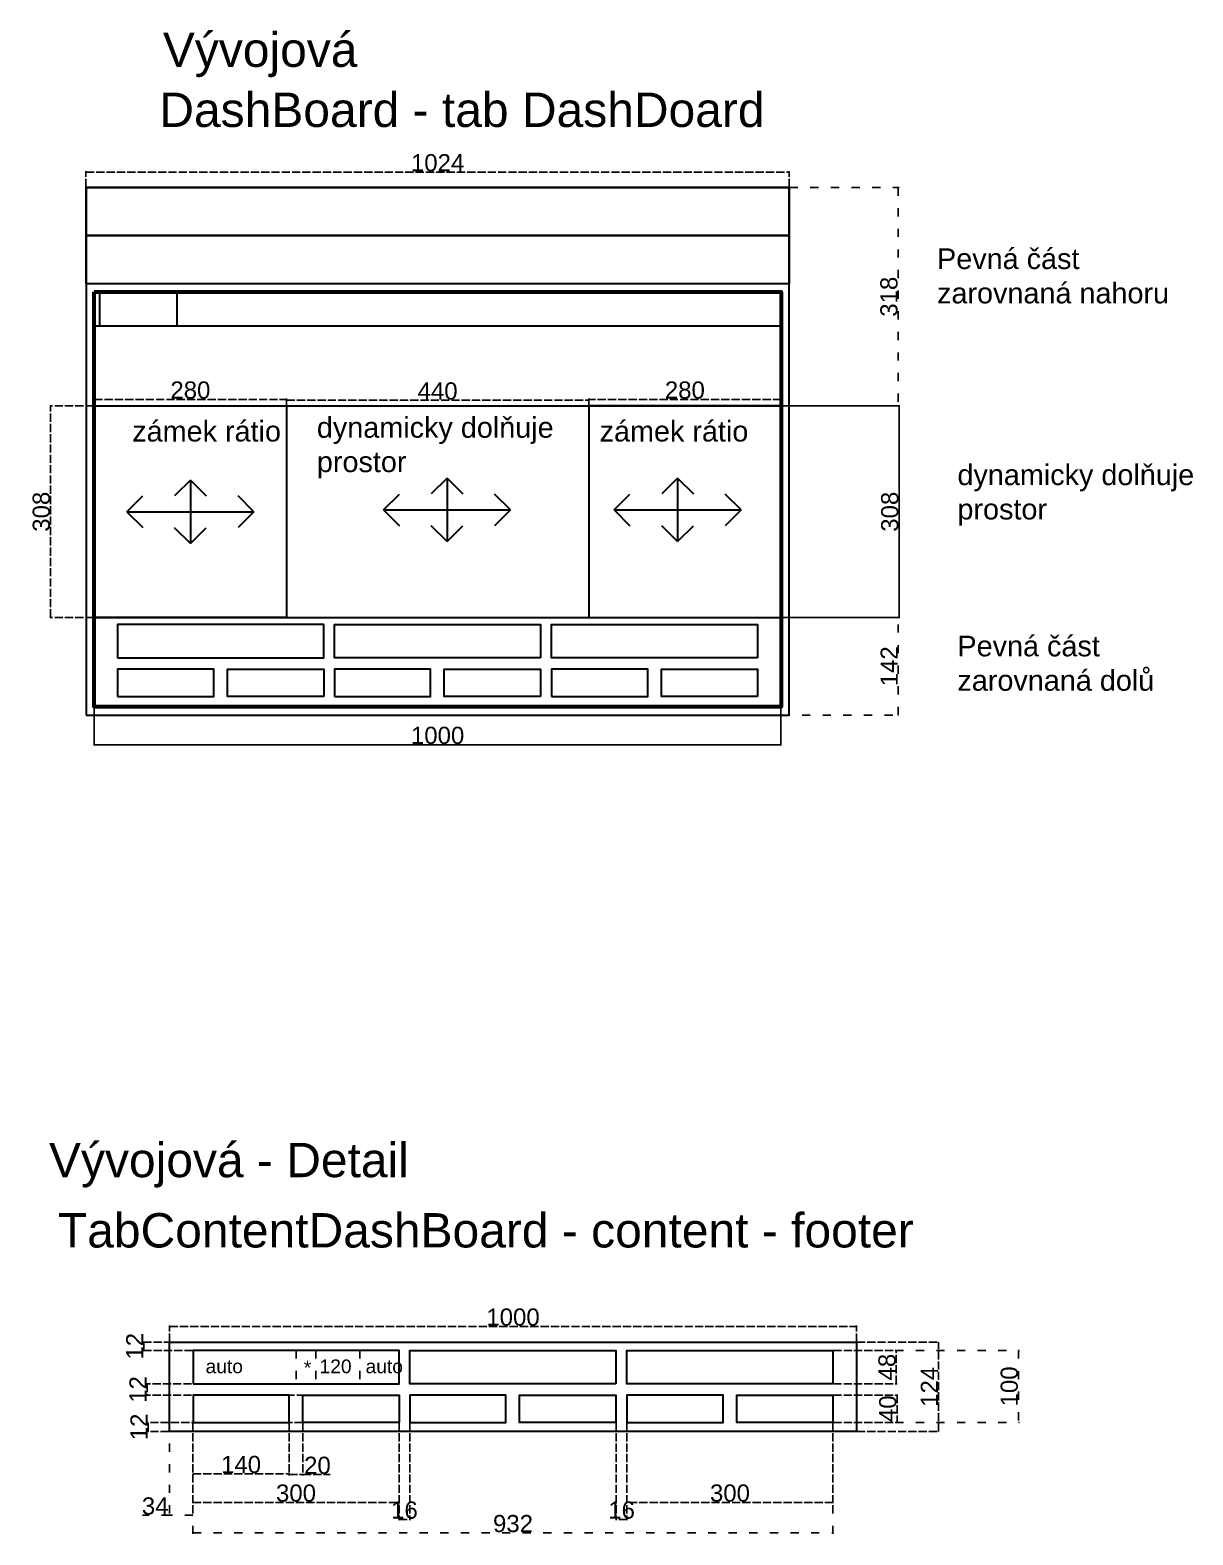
# Model space of a CAD drawing. Header units: millimetres. Extents: x 368 to 21415, y -5781 to 3895.
# Drawn here: x 3325 to 5018, y 248 to 2438 of the extents above; entities that cross this region are included whole.
import ezdxf

# ---------------------------------------------------------------- set-up
doc = ezdxf.new("R2010")
doc.units = ezdxf.units.MM
doc.linetypes.add('ACAD_ISO02W100', pattern=[15, 12, -3])
doc.linetypes.add('ACAD_ISO03W100', pattern=[30, 12, -18])
for name, color, linetype in [('Layer4', 90, 'Continuous'), ('Layer6', 130, 'Continuous'), ('Layer8', 201, 'Continuous')]:
    doc.layers.add(name, color=color, linetype=linetype)
doc.styles.add('Annotative', font='arial.ttf')
doc.styles.get("Standard").update_dxf_attribs({"font": 'arial.ttf'})
doc.dimstyles.new('ISO-25', dxfattribs={"dimtxt": 25, "dimasz": 2.5, "dimexe": 1.25, "dimexo": 0.625, "dimtad": 1, "dimtxsty": 'Standard', "dimblk": 'ARCHTICK', "dimcen": 2.5, "dimadec": 0, "dimazin": 0, "dimtfac": 1, "dimtmove": 0, "dimatfit": 3, "dimldrblk": 'ARCHTICK', "dimfxl": 1, "dimarcsym": 0})

# ---------------------------------------------------------------- blocks, each defined once
blk = doc.blocks.new('_ArchTick')
at = {"color": 0, "linetype": 'ByBlock', "lineweight": 30, "const_width": 0.15}
blk.add_lwpolyline([(-0.5, -0.5), (0.5, 0.5)], dxfattribs=at)
blk = doc.blocks.new('*D22')
at = {"layer": 'Defpoints', "color": 0, "linetype": 'ACAD_ISO02W100', "transparency": 16777216}
for p in [(4430.4, 2231.6), (3406.4, 2209.1), (4430.4, 2209.1)]:
    blk.add_point(p, dxfattribs=at)
at = {"layer": 'Layer8', "color": 0, "linetype": 'ACAD_ISO02W100', "lineweight": -2, "transparency": 16777216}
for p, q in [((3406.4, 2209.7), (3406.4, 2232.9)), ((3406.4, 2231.6), (4430.4, 2231.6)), ((4430.4, 2209.7), (4430.4, 2232.9))]:
    blk.add_line(p, q, dxfattribs=at)
at = {"layer": 'Layer8', "color": 0, "linetype": 'ACAD_ISO02W100', "lineweight": -2, "transparency": 16777216, "xscale": 2.5, "yscale": 2.5, "zscale": 2.5, "rotation": 180}
blk.add_blockref('_ArchTick', (3406.4, 2231.6), dxfattribs=at)
at = {"layer": 'Layer8', "color": 0, "linetype": 'ACAD_ISO02W100', "lineweight": -2, "transparency": 16777216, "xscale": 2.5, "yscale": 2.5, "zscale": 2.5}
blk.add_blockref('_ArchTick', (4430.4, 2231.6), dxfattribs=at)
at = {"layer": 'Layer8', "color": 0, "linetype": 'ACAD_ISO02W100', "transparency": 16777216, "insert": (3918.4, 2245), "char_height": 25, "attachment_point": 5}
blk.add_mtext('1024', dxfattribs=at)
blk = doc.blocks.new('*D17')
at = {"layer": 'Defpoints', "color": 0, "linetype": 'ACAD_ISO02W100', "transparency": 16777216}
for p in [(3354.8, 1891.1), (3418.4, 1891.1), (3418.4, 1583.1)]:
    blk.add_point(p, dxfattribs=at)
at = {"layer": 'Layer8', "color": 0, "linetype": 'ACAD_ISO02W100', "lineweight": -2, "transparency": 16777216}
for p, q in [((3417.8, 1891.1), (3353.6, 1891.1)), ((3354.8, 1583.1), (3354.8, 1891.1)), ((3417.8, 1583.1), (3353.6, 1583.1))]:
    blk.add_line(p, q, dxfattribs=at)
at = {"layer": 'Layer8', "color": 0, "linetype": 'ACAD_ISO02W100', "lineweight": -2, "transparency": 16777216, "xscale": 2.5, "yscale": 2.5, "zscale": 2.5}
for p, rotation in [((3354.8, 1891.1), 90), ((3354.8, 1583.1), 270)]:
    blk.add_blockref('_ArchTick', p, dxfattribs=dict(at, rotation=rotation))
at = {"layer": 'Layer8', "color": 0, "linetype": 'ACAD_ISO02W100', "transparency": 16777216, "insert": (3341.4, 1737.1), "char_height": 25, "attachment_point": 5, "rotation": 90}
blk.add_mtext('308', dxfattribs=at)
blk = doc.blocks.new('*D18')
at = {"layer": 'Defpoints', "color": 0, "linetype": 'ACAD_ISO02W100', "transparency": 16777216}
for p in [(3418.4, 1891.1), (3698.4, 1900.7), (3698.4, 1891.1)]:
    blk.add_point(p, dxfattribs=at)
at = {"layer": 'Layer8', "color": 0, "linetype": 'ACAD_ISO02W100', "lineweight": -2, "transparency": 16777216}
for p, q in [((3418.4, 1891.7), (3418.4, 1902)), ((3418.4, 1900.7), (3698.4, 1900.7)), ((3698.4, 1891.7), (3698.4, 1902))]:
    blk.add_line(p, q, dxfattribs=at)
at = {"layer": 'Layer8', "color": 0, "linetype": 'ACAD_ISO02W100', "lineweight": -2, "transparency": 16777216, "xscale": 2.5, "yscale": 2.5, "zscale": 2.5, "rotation": 180}
blk.add_blockref('_ArchTick', (3418.4, 1900.7), dxfattribs=at)
at = {"layer": 'Layer8', "color": 0, "linetype": 'ACAD_ISO02W100', "lineweight": -2, "transparency": 16777216, "xscale": 2.5, "yscale": 2.5, "zscale": 2.5}
blk.add_blockref('_ArchTick', (3698.4, 1900.7), dxfattribs=at)
at = {"layer": 'Layer8', "color": 0, "linetype": 'ACAD_ISO02W100', "transparency": 16777216, "insert": (3558.4, 1914.1), "char_height": 25, "attachment_point": 5}
blk.add_mtext('280', dxfattribs=at)
blk = doc.blocks.new('*D19')
at = {"layer": 'Defpoints', "color": 0, "linetype": 'ACAD_ISO02W100', "transparency": 16777216}
for p in [(3698.4, 1891.1), (4138.4, 1899.5), (4138.4, 1891.1)]:
    blk.add_point(p, dxfattribs=at)
at = {"layer": 'Layer8', "color": 0, "linetype": 'ACAD_ISO02W100', "lineweight": -2, "transparency": 16777216}
for p, q in [((3698.4, 1891.7), (3698.4, 1900.7)), ((3698.4, 1899.5), (4138.4, 1899.5)), ((4138.4, 1891.7), (4138.4, 1900.7))]:
    blk.add_line(p, q, dxfattribs=at)
at = {"layer": 'Layer8', "color": 0, "linetype": 'ACAD_ISO02W100', "lineweight": -2, "transparency": 16777216, "xscale": 2.5, "yscale": 2.5, "zscale": 2.5, "rotation": 180}
blk.add_blockref('_ArchTick', (3698.4, 1899.5), dxfattribs=at)
at = {"layer": 'Layer8', "color": 0, "linetype": 'ACAD_ISO02W100', "lineweight": -2, "transparency": 16777216, "xscale": 2.5, "yscale": 2.5, "zscale": 2.5}
blk.add_blockref('_ArchTick', (4138.4, 1899.5), dxfattribs=at)
at = {"layer": 'Layer8', "color": 0, "linetype": 'ACAD_ISO02W100', "transparency": 16777216, "insert": (3918.4, 1912.8), "char_height": 25, "attachment_point": 5}
blk.add_mtext('440', dxfattribs=at)
blk = doc.blocks.new('*D20')
at = {"layer": 'Defpoints', "color": 0, "linetype": 'ACAD_ISO02W100', "transparency": 16777216}
for p in [(4138.4, 1900.7), (4138.4, 1891.1), (4418.4, 1891.1)]:
    blk.add_point(p, dxfattribs=at)
at = {"layer": 'Layer8', "color": 0, "linetype": 'ACAD_ISO02W100', "lineweight": -2, "transparency": 16777216}
for p, q in [((4138.4, 1891.7), (4138.4, 1902)), ((4418.4, 1900.7), (4138.4, 1900.7)), ((4418.4, 1891.7), (4418.4, 1902))]:
    blk.add_line(p, q, dxfattribs=at)
at = {"layer": 'Layer8', "color": 0, "linetype": 'ACAD_ISO02W100', "lineweight": -2, "transparency": 16777216, "xscale": 2.5, "yscale": 2.5, "zscale": 2.5, "rotation": 180}
blk.add_blockref('_ArchTick', (4138.4, 1900.7), dxfattribs=at)
at = {"layer": 'Layer8', "color": 0, "linetype": 'ACAD_ISO02W100', "lineweight": -2, "transparency": 16777216, "xscale": 2.5, "yscale": 2.5, "zscale": 2.5}
blk.add_blockref('_ArchTick', (4418.4, 1900.7), dxfattribs=at)
at = {"layer": 'Layer8', "color": 0, "linetype": 'ACAD_ISO02W100', "transparency": 16777216, "insert": (4278.4, 1914.1), "char_height": 25, "attachment_point": 5}
blk.add_mtext('280', dxfattribs=at)
blk = doc.blocks.new('*D21')
at = {"layer": 'Defpoints', "color": 0, "transparency": 16777216}
for p in [(3418.4, 1453.1), (4418.4, 1453.1), (4418.4, 1398)]:
    blk.add_point(p, dxfattribs=at)
at = {"layer": 'Layer8', "color": 0, "lineweight": -2, "transparency": 16777216}
for p, q in [((3418.4, 1452.4), (3418.4, 1396.8)), ((4418.4, 1452.4), (4418.4, 1396.8)), ((3418.4, 1398), (4418.4, 1398))]:
    blk.add_line(p, q, dxfattribs=at)
at = {"layer": 'Layer8', "color": 0, "lineweight": -2, "transparency": 16777216, "xscale": 2.5, "yscale": 2.5, "zscale": 2.5, "rotation": 180}
blk.add_blockref('_ArchTick', (3418.4, 1398), dxfattribs=at)
at = {"layer": 'Layer8', "color": 0, "lineweight": -2, "transparency": 16777216, "xscale": 2.5, "yscale": 2.5, "zscale": 2.5}
blk.add_blockref('_ArchTick', (4418.4, 1398), dxfattribs=at)
at = {"layer": 'Layer8', "color": 0, "transparency": 16777216, "insert": (3918.4, 1411.4), "char_height": 25, "attachment_point": 5}
blk.add_mtext('1000', dxfattribs=at)
blk = doc.blocks.new('*D23')
at = {"layer": 'Defpoints', "color": 0, "linetype": 'ACAD_ISO03W100', "transparency": 16777216}
for p in [(4430.4, 2209.1), (4430.4, 1891.1), (4589.1, 1891.1)]:
    blk.add_point(p, dxfattribs=at)
at = {"layer": 'Layer8', "color": 0, "linetype": 'ACAD_ISO03W100', "lineweight": -2, "transparency": 16777216}
for p, q in [((4431.1, 2209.1), (4590.3, 2209.1)), ((4589.1, 2209.1), (4589.1, 1891.1)), ((4431.1, 1891.1), (4590.3, 1891.1))]:
    blk.add_line(p, q, dxfattribs=at)
at = {"layer": 'Layer8', "color": 0, "linetype": 'ACAD_ISO03W100', "lineweight": -2, "transparency": 16777216, "xscale": 2.5, "yscale": 2.5, "zscale": 2.5}
for p, rotation in [((4589.1, 2209.1), 90), ((4589.1, 1891.1), 270)]:
    blk.add_blockref('_ArchTick', p, dxfattribs=dict(at, rotation=rotation))
at = {"layer": 'Layer8', "color": 0, "linetype": 'ACAD_ISO03W100', "transparency": 16777216, "insert": (4575.7, 2050.1), "char_height": 25, "attachment_point": 5, "rotation": 90}
blk.add_mtext('318', dxfattribs=at)
blk = doc.blocks.new('*D24')
at = {"layer": 'Defpoints', "color": 0, "linetype": 'ACAD_ISO03W100', "transparency": 16777216}
for p in [(4418.4, 1583.1), (4589.1, 1583.1), (4418.4, 1441.1)]:
    blk.add_point(p, dxfattribs=at)
at = {"layer": 'Layer8', "color": 0, "linetype": 'ACAD_ISO03W100', "lineweight": -2, "transparency": 16777216}
for p, q in [((4419.1, 1583.1), (4590.3, 1583.1)), ((4589.1, 1441.1), (4589.1, 1583.1)), ((4419.1, 1441.1), (4590.3, 1441.1))]:
    blk.add_line(p, q, dxfattribs=at)
at = {"layer": 'Layer8', "color": 0, "linetype": 'ACAD_ISO03W100', "lineweight": -2, "transparency": 16777216, "xscale": 2.5, "yscale": 2.5, "zscale": 2.5}
for p, rotation in [((4589.1, 1583.1), 90), ((4589.1, 1441.1), 270)]:
    blk.add_blockref('_ArchTick', p, dxfattribs=dict(at, rotation=rotation))
at = {"layer": 'Layer8', "color": 0, "linetype": 'ACAD_ISO03W100', "transparency": 16777216, "insert": (4575.9, 1512.1), "char_height": 25, "attachment_point": 5, "rotation": 90}
blk.add_mtext('142', dxfattribs=at)
blk = doc.blocks.new('*D25')
at = {"layer": 'Defpoints', "color": 0, "transparency": 16777216}
for p in [(4418.4, 1891.1), (4418.4, 1583.1), (4590.3, 1583.1)]:
    blk.add_point(p, dxfattribs=at)
at = {"layer": 'Layer8', "color": 0, "lineweight": -2, "transparency": 16777216}
for p, q in [((4419.1, 1891.1), (4591.6, 1891.1)), ((4590.3, 1891.1), (4590.3, 1583.1)), ((4419.1, 1583.1), (4591.6, 1583.1))]:
    blk.add_line(p, q, dxfattribs=at)
at = {"layer": 'Layer8', "color": 0, "lineweight": -2, "transparency": 16777216, "xscale": 2.5, "yscale": 2.5, "zscale": 2.5}
for p, rotation in [((4590.3, 1891.1), 90), ((4590.3, 1583.1), 270)]:
    blk.add_blockref('_ArchTick', p, dxfattribs=dict(at, rotation=rotation))
at = {"layer": 'Layer8', "color": 0, "transparency": 16777216, "insert": (4576.9, 1737.1), "char_height": 25, "attachment_point": 5, "rotation": 90}
blk.add_mtext('308', dxfattribs=at)
blk = doc.blocks.new('*D54')
at = {"color": 0, "linetype": 'ACAD_ISO02W100', "lineweight": -2, "transparency": 16777216}
for p, q in [((3562.2, 410.7), (3562.2, 335.4)), ((3702.2, 410.7), (3702.2, 335.4)), ((3562.2, 336.6), (3702.2, 336.6))]:
    blk.add_line(p, q, dxfattribs=at)
at = {"layer": 'Defpoints', "color": 0, "linetype": 'ACAD_ISO02W100', "transparency": 16777216}
for p in [(3562.2, 411.3), (3702.2, 411.3), (3702.2, 336.6)]:
    blk.add_point(p, dxfattribs=at)
at = {"color": 0, "linetype": 'ACAD_ISO02W100', "lineweight": -2, "transparency": 16777216, "xscale": 2.5, "yscale": 2.5, "zscale": 2.5, "rotation": 180}
blk.add_blockref('_ArchTick', (3562.2, 336.6), dxfattribs=at)
at = {"color": 0, "linetype": 'ACAD_ISO02W100', "lineweight": -2, "transparency": 16777216, "xscale": 2.5, "yscale": 2.5, "zscale": 2.5}
blk.add_blockref('_ArchTick', (3702.2, 336.6), dxfattribs=at)
at = {"color": 0, "linetype": 'ACAD_ISO02W100', "transparency": 16777216, "insert": (3632.2, 350), "char_height": 25, "attachment_point": 5}
blk.add_mtext('140', dxfattribs=at)
blk = doc.blocks.new('*D51')
at = {"color": 0, "linetype": 'ACAD_ISO02W100', "lineweight": -2, "transparency": 16777216}
for p, q in [((3562.2, 410.7), (3562.2, 293.8)), ((3862.2, 410.7), (3862.2, 293.8)), ((3562.2, 295), (3862.2, 295))]:
    blk.add_line(p, q, dxfattribs=at)
at = {"layer": 'Defpoints', "color": 0, "linetype": 'ACAD_ISO02W100', "transparency": 16777216}
for p in [(3562.2, 411.3), (3862.2, 411.3), (3862.2, 295)]:
    blk.add_point(p, dxfattribs=at)
at = {"color": 0, "linetype": 'ACAD_ISO02W100', "lineweight": -2, "transparency": 16777216, "xscale": 2.5, "yscale": 2.5, "zscale": 2.5, "rotation": 180}
blk.add_blockref('_ArchTick', (3562.2, 295), dxfattribs=at)
at = {"color": 0, "linetype": 'ACAD_ISO02W100', "lineweight": -2, "transparency": 16777216, "xscale": 2.5, "yscale": 2.5, "zscale": 2.5}
blk.add_blockref('_ArchTick', (3862.2, 295), dxfattribs=at)
at = {"color": 0, "linetype": 'ACAD_ISO02W100', "transparency": 16777216, "insert": (3712.2, 308.4), "char_height": 25, "attachment_point": 5}
blk.add_mtext('300', dxfattribs=at)
blk = doc.blocks.new('*D52')
at = {"color": 0, "linetype": 'ACAD_ISO02W100', "lineweight": -2, "transparency": 16777216}
for p, q in [((3846.7, 528.2), (3489.4, 528.2)), ((3490.6, 528.2), (3490.6, 516.2)), ((3846.7, 516.2), (3489.4, 516.2))]:
    blk.add_line(p, q, dxfattribs=at)
at = {"layer": 'Defpoints', "color": 0, "linetype": 'ACAD_ISO02W100', "transparency": 16777216}
for p in [(3847.3, 528.2), (3490.6, 516.2), (3847.3, 516.2)]:
    blk.add_point(p, dxfattribs=at)
at = {"color": 0, "linetype": 'ACAD_ISO02W100', "lineweight": -2, "transparency": 16777216, "xscale": 2.5, "yscale": 2.5, "zscale": 2.5}
for p, rotation in [((3490.6, 528.2), 90), ((3490.6, 516.2), 270)]:
    blk.add_blockref('_ArchTick', p, dxfattribs=dict(at, rotation=rotation))
at = {"color": 0, "linetype": 'ACAD_ISO02W100', "transparency": 16777216, "insert": (3477.4, 522.2), "char_height": 25, "attachment_point": 5, "rotation": 90}
blk.add_mtext('12', dxfattribs=at)
blk = doc.blocks.new('*D53')
at = {"color": 0, "linetype": 'ACAD_ISO02W100', "lineweight": -2, "transparency": 16777216}
for p, q in [((3845.2, 467.6), (3494, 467.6)), ((3495.3, 467.6), (3495.3, 451.3)), ((3845.2, 451.3), (3494, 451.3))]:
    blk.add_line(p, q, dxfattribs=at)
at = {"layer": 'Defpoints', "color": 0, "linetype": 'ACAD_ISO02W100', "transparency": 16777216}
for p in [(3845.8, 467.6), (3495.3, 451.3), (3845.8, 451.3)]:
    blk.add_point(p, dxfattribs=at)
at = {"color": 0, "linetype": 'ACAD_ISO02W100', "lineweight": -2, "transparency": 16777216, "xscale": 2.5, "yscale": 2.5, "zscale": 2.5}
for p, rotation in [((3495.3, 467.6), 90), ((3495.3, 451.3), 270)]:
    blk.add_blockref('_ArchTick', p, dxfattribs=dict(at, rotation=rotation))
at = {"color": 0, "linetype": 'ACAD_ISO02W100', "transparency": 16777216, "insert": (3482.1, 459.4), "char_height": 25, "attachment_point": 5, "rotation": 90}
blk.add_mtext('12', dxfattribs=at)
blk = doc.blocks.new('*D50')
at = {"color": 0, "linetype": 'ACAD_ISO02W100', "lineweight": -2, "transparency": 16777216}
for p, q in [((3842.1, 411.3), (3495.6, 411.3)), ((3842.1, 398.2), (3495.6, 398.2)), ((3496.8, 398.2), (3496.8, 411.3))]:
    blk.add_line(p, q, dxfattribs=at)
at = {"layer": 'Defpoints', "color": 0, "linetype": 'ACAD_ISO02W100', "transparency": 16777216}
for p in [(3496.8, 411.3), (3842.8, 411.3), (3842.8, 398.2)]:
    blk.add_point(p, dxfattribs=at)
at = {"color": 0, "linetype": 'ACAD_ISO02W100', "lineweight": -2, "transparency": 16777216, "xscale": 2.5, "yscale": 2.5, "zscale": 2.5}
for p, rotation in [((3496.8, 411.3), 90), ((3496.8, 398.2), 270)]:
    blk.add_blockref('_ArchTick', p, dxfattribs=dict(at, rotation=rotation))
at = {"color": 0, "linetype": 'ACAD_ISO02W100', "transparency": 16777216, "insert": (3483.6, 404.8), "char_height": 25, "attachment_point": 5, "rotation": 90}
blk.add_mtext('12', dxfattribs=at)
blk = doc.blocks.new('*D55')
at = {"layer": 'Defpoints', "color": 0, "linetype": 'ACAD_ISO02W100', "transparency": 16777216}
for p in [(3862.2, 411.3), (3877.9, 411.3), (3877.9, 270.2)]:
    blk.add_point(p, dxfattribs=at)
at = {"layer": 'Layer8', "color": 0, "linetype": 'ACAD_ISO02W100', "lineweight": -2, "transparency": 16777216}
for p, q in [((3862.2, 410.7), (3862.2, 269)), ((3877.9, 410.7), (3877.9, 269)), ((3862.2, 270.2), (3877.9, 270.2))]:
    blk.add_line(p, q, dxfattribs=at)
at = {"layer": 'Layer8', "color": 0, "linetype": 'ACAD_ISO02W100', "lineweight": -2, "transparency": 16777216, "xscale": 2.5, "yscale": 2.5, "zscale": 2.5, "rotation": 180}
blk.add_blockref('_ArchTick', (3862.2, 270.2), dxfattribs=at)
at = {"layer": 'Layer8', "color": 0, "linetype": 'ACAD_ISO02W100', "lineweight": -2, "transparency": 16777216, "xscale": 2.5, "yscale": 2.5, "zscale": 2.5}
blk.add_blockref('_ArchTick', (3877.9, 270.2), dxfattribs=at)
at = {"layer": 'Layer8', "color": 0, "linetype": 'ACAD_ISO02W100', "transparency": 16777216, "insert": (3870.1, 283.6), "char_height": 25, "attachment_point": 5}
blk.add_mtext('16', dxfattribs=at)
blk = doc.blocks.new('*D56')
at = {"layer": 'Defpoints', "color": 0, "linetype": 'ACAD_ISO02W100', "transparency": 16777216}
for p in [(3702.2, 411.3), (3722.2, 411.3), (3722.2, 335.4)]:
    blk.add_point(p, dxfattribs=at)
at = {"layer": 'Layer8', "color": 0, "linetype": 'ACAD_ISO02W100', "lineweight": -2, "transparency": 16777216}
for p, q in [((3702.2, 410.7), (3702.2, 334.1)), ((3722.2, 410.7), (3722.2, 334.1)), ((3702.2, 335.4), (3722.2, 335.4)), ((3722.2, 335.4), (3762.1, 335.4))]:
    blk.add_line(p, q, dxfattribs=at)
at = {"layer": 'Layer8', "color": 0, "linetype": 'ACAD_ISO02W100', "lineweight": -2, "transparency": 16777216, "xscale": 2.5, "yscale": 2.5, "zscale": 2.5, "rotation": 180}
blk.add_blockref('_ArchTick', (3702.2, 335.4), dxfattribs=at)
at = {"layer": 'Layer8', "color": 0, "linetype": 'ACAD_ISO02W100', "lineweight": -2, "transparency": 16777216, "xscale": 2.5, "yscale": 2.5, "zscale": 2.5}
blk.add_blockref('_ArchTick', (3722.2, 335.4), dxfattribs=at)
at = {"layer": 'Layer8', "color": 0, "linetype": 'ACAD_ISO02W100', "transparency": 16777216, "insert": (3743.4, 348.8), "char_height": 25, "attachment_point": 5}
blk.add_mtext('20', dxfattribs=at)
blk = doc.blocks.new('*D57')
at = {"layer": 'Defpoints', "color": 0, "linetype": 'ACAD_ISO02W100', "transparency": 16777216}
for p in [(4528.2, 551.2), (3528.2, 528.2), (4528.2, 528.2)]:
    blk.add_point(p, dxfattribs=at)
at = {"layer": 'Layer8', "color": 0, "linetype": 'ACAD_ISO02W100', "lineweight": -2, "transparency": 16777216}
for p, q in [((3528.2, 528.9), (3528.2, 552.5)), ((3528.2, 551.2), (4528.2, 551.2)), ((4528.2, 528.9), (4528.2, 552.5))]:
    blk.add_line(p, q, dxfattribs=at)
at = {"layer": 'Layer8', "color": 0, "linetype": 'ACAD_ISO02W100', "lineweight": -2, "transparency": 16777216, "xscale": 2.5, "yscale": 2.5, "zscale": 2.5, "rotation": 180}
blk.add_blockref('_ArchTick', (3528.2, 551.2), dxfattribs=at)
at = {"layer": 'Layer8', "color": 0, "linetype": 'ACAD_ISO02W100', "lineweight": -2, "transparency": 16777216, "xscale": 2.5, "yscale": 2.5, "zscale": 2.5}
blk.add_blockref('_ArchTick', (4528.2, 551.2), dxfattribs=at)
at = {"layer": 'Layer8', "color": 0, "linetype": 'ACAD_ISO02W100', "transparency": 16777216, "insert": (4028.2, 564.6), "char_height": 25, "attachment_point": 5}
blk.add_mtext('1000', dxfattribs=at)
blk = doc.blocks.new('*D58')
at = {"layer": 'Defpoints', "color": 0, "linetype": 'ACAD_ISO02W100', "transparency": 16777216}
for p in [(4528.2, 528.2), (4647.7, 528.2), (4528.2, 398.2)]:
    blk.add_point(p, dxfattribs=at)
at = {"layer": 'Layer8', "color": 0, "linetype": 'ACAD_ISO02W100', "lineweight": -2, "transparency": 16777216}
for p, q in [((4528.8, 528.2), (4648.9, 528.2)), ((4647.7, 398.2), (4647.7, 528.2)), ((4528.8, 398.2), (4648.9, 398.2))]:
    blk.add_line(p, q, dxfattribs=at)
at = {"layer": 'Layer8', "color": 0, "linetype": 'ACAD_ISO02W100', "lineweight": -2, "transparency": 16777216, "xscale": 2.5, "yscale": 2.5, "zscale": 2.5}
for p, rotation in [((4647.7, 528.2), 90), ((4647.7, 398.2), 270)]:
    blk.add_blockref('_ArchTick', p, dxfattribs=dict(at, rotation=rotation))
at = {"layer": 'Layer8', "color": 0, "linetype": 'ACAD_ISO02W100', "transparency": 16777216, "insert": (4634.5, 463.2), "char_height": 25, "attachment_point": 5, "rotation": 90}
blk.add_mtext('124', dxfattribs=at)
blk = doc.blocks.new('*D59')
at = {"layer": 'Defpoints', "color": 0, "linetype": 'ACAD_ISO02W100', "transparency": 16777216}
for p in [(4494.1, 516.2), (4586.3, 516.2), (4494.1, 467.6)]:
    blk.add_point(p, dxfattribs=at)
at = {"layer": 'Layer8', "color": 0, "linetype": 'ACAD_ISO02W100', "lineweight": -2, "transparency": 16777216}
for p, q in [((4494.7, 516.2), (4587.6, 516.2)), ((4586.3, 467.6), (4586.3, 516.2)), ((4494.7, 467.6), (4587.6, 467.6))]:
    blk.add_line(p, q, dxfattribs=at)
at = {"layer": 'Layer8', "color": 0, "linetype": 'ACAD_ISO02W100', "lineweight": -2, "transparency": 16777216, "xscale": 2.5, "yscale": 2.5, "zscale": 2.5}
for p, rotation in [((4586.3, 516.2), 90), ((4586.3, 467.6), 270)]:
    blk.add_blockref('_ArchTick', p, dxfattribs=dict(at, rotation=rotation))
at = {"layer": 'Layer8', "color": 0, "linetype": 'ACAD_ISO02W100', "transparency": 16777216, "insert": (4572.9, 491.9), "char_height": 25, "attachment_point": 5, "rotation": 90}
blk.add_mtext('48', dxfattribs=at)
blk = doc.blocks.new('*D60')
at = {"layer": 'Defpoints', "color": 0, "linetype": 'ACAD_ISO02W100', "transparency": 16777216}
for p in [(4494.1, 451.3), (4494.1, 411.3), (4587.4, 411.3)]:
    blk.add_point(p, dxfattribs=at)
at = {"layer": 'Layer8', "color": 0, "linetype": 'ACAD_ISO02W100', "lineweight": -2, "transparency": 16777216}
for p, q in [((4494.7, 451.3), (4588.6, 451.3)), ((4587.4, 451.3), (4587.4, 411.3)), ((4494.7, 411.3), (4588.6, 411.3))]:
    blk.add_line(p, q, dxfattribs=at)
at = {"layer": 'Layer8', "color": 0, "linetype": 'ACAD_ISO02W100', "lineweight": -2, "transparency": 16777216, "xscale": 2.5, "yscale": 2.5, "zscale": 2.5}
for p, rotation in [((4587.4, 451.3), 90), ((4587.4, 411.3), 270)]:
    blk.add_blockref('_ArchTick', p, dxfattribs=dict(at, rotation=rotation))
at = {"layer": 'Layer8', "color": 0, "linetype": 'ACAD_ISO02W100', "transparency": 16777216, "insert": (4574, 431.3), "char_height": 25, "attachment_point": 5, "rotation": 90}
blk.add_mtext('40', dxfattribs=at)
blk = doc.blocks.new('*D61')
at = {"layer": 'Defpoints', "color": 0, "linetype": 'ACAD_ISO03W100', "transparency": 16777216}
for p in [(3528.2, 411.3), (3562.2, 411.3), (3528.2, 276.2)]:
    blk.add_point(p, dxfattribs=at)
at = {"layer": 'Layer8', "color": 0, "linetype": 'ACAD_ISO03W100', "lineweight": -2, "transparency": 16777216}
for p, q in [((3528.2, 410.7), (3528.2, 274.9)), ((3562.2, 410.7), (3562.2, 274.9)), ((3528.2, 276.2), (3488.7, 276.2)), ((3562.2, 276.2), (3528.2, 276.2))]:
    blk.add_line(p, q, dxfattribs=at)
at = {"layer": 'Layer8', "color": 0, "linetype": 'ACAD_ISO03W100', "lineweight": -2, "transparency": 16777216, "xscale": 2.5, "yscale": 2.5, "zscale": 2.5, "rotation": 180}
blk.add_blockref('_ArchTick', (3528.2, 276.2), dxfattribs=at)
at = {"layer": 'Layer8', "color": 0, "linetype": 'ACAD_ISO03W100', "lineweight": -2, "transparency": 16777216, "xscale": 2.5, "yscale": 2.5, "zscale": 2.5}
blk.add_blockref('_ArchTick', (3562.2, 276.2), dxfattribs=at)
at = {"layer": 'Layer8', "color": 0, "linetype": 'ACAD_ISO03W100', "transparency": 16777216, "insert": (3507.2, 289.6), "char_height": 25, "attachment_point": 5}
blk.add_mtext('34', dxfattribs=at)
blk = doc.blocks.new('*D62')
at = {"layer": 'Defpoints', "color": 0, "linetype": 'ACAD_ISO03W100', "transparency": 16777216}
for p in [(3562.2, 411.3), (4494.1, 411.3), (4494.1, 250.6)]:
    blk.add_point(p, dxfattribs=at)
at = {"layer": 'Layer8', "color": 0, "linetype": 'ACAD_ISO03W100', "lineweight": -2, "transparency": 16777216}
for p, q in [((3562.2, 410.7), (3562.2, 249.4)), ((4494.1, 410.7), (4494.1, 249.4)), ((3562.2, 250.6), (4494.1, 250.6))]:
    blk.add_line(p, q, dxfattribs=at)
at = {"layer": 'Layer8', "color": 0, "linetype": 'ACAD_ISO03W100', "lineweight": -2, "transparency": 16777216, "xscale": 2.5, "yscale": 2.5, "zscale": 2.5, "rotation": 180}
blk.add_blockref('_ArchTick', (3562.2, 250.6), dxfattribs=at)
at = {"layer": 'Layer8', "color": 0, "linetype": 'ACAD_ISO03W100', "lineweight": -2, "transparency": 16777216, "xscale": 2.5, "yscale": 2.5, "zscale": 2.5}
blk.add_blockref('_ArchTick', (4494.1, 250.6), dxfattribs=at)
at = {"layer": 'Layer8', "color": 0, "linetype": 'ACAD_ISO03W100', "transparency": 16777216, "insert": (4028.2, 264), "char_height": 25, "attachment_point": 5}
blk.add_mtext('932', dxfattribs=at)
blk = doc.blocks.new('*D63')
at = {"color": 0, "linetype": 'ACAD_ISO02W100', "lineweight": -2, "transparency": 16777216}
for p, q in [((4194.1, 410.7), (4194.1, 293.8)), ((4494.1, 410.7), (4494.1, 293.8)), ((4494.1, 295), (4194.1, 295))]:
    blk.add_line(p, q, dxfattribs=at)
at = {"layer": 'Defpoints', "color": 0, "linetype": 'ACAD_ISO02W100', "transparency": 16777216}
for p in [(4194.1, 411.3), (4494.1, 411.3), (4194.1, 295)]:
    blk.add_point(p, dxfattribs=at)
at = {"color": 0, "linetype": 'ACAD_ISO02W100', "lineweight": -2, "transparency": 16777216, "xscale": 2.5, "yscale": 2.5, "zscale": 2.5, "rotation": 180}
blk.add_blockref('_ArchTick', (4194.1, 295), dxfattribs=at)
at = {"color": 0, "linetype": 'ACAD_ISO02W100', "lineweight": -2, "transparency": 16777216, "xscale": 2.5, "yscale": 2.5, "zscale": 2.5}
blk.add_blockref('_ArchTick', (4494.1, 295), dxfattribs=at)
at = {"color": 0, "linetype": 'ACAD_ISO02W100', "transparency": 16777216, "insert": (4344.1, 308.4), "char_height": 25, "attachment_point": 5}
blk.add_mtext('300', dxfattribs=at)
blk = doc.blocks.new('*D64')
at = {"layer": 'Defpoints', "color": 0, "linetype": 'ACAD_ISO02W100', "transparency": 16777216}
for p in [(4178.4, 411.3), (4194.1, 411.3), (4178.4, 270.2)]:
    blk.add_point(p, dxfattribs=at)
at = {"layer": 'Layer8', "color": 0, "linetype": 'ACAD_ISO02W100', "lineweight": -2, "transparency": 16777216}
for p, q in [((4178.4, 410.7), (4178.4, 269)), ((4194.1, 410.7), (4194.1, 269)), ((4194.1, 270.2), (4178.4, 270.2))]:
    blk.add_line(p, q, dxfattribs=at)
at = {"layer": 'Layer8', "color": 0, "linetype": 'ACAD_ISO02W100', "lineweight": -2, "transparency": 16777216, "xscale": 2.5, "yscale": 2.5, "zscale": 2.5, "rotation": 180}
blk.add_blockref('_ArchTick', (4178.4, 270.2), dxfattribs=at)
at = {"layer": 'Layer8', "color": 0, "linetype": 'ACAD_ISO02W100', "lineweight": -2, "transparency": 16777216, "xscale": 2.5, "yscale": 2.5, "zscale": 2.5}
blk.add_blockref('_ArchTick', (4194.1, 270.2), dxfattribs=at)
at = {"layer": 'Layer8', "color": 0, "linetype": 'ACAD_ISO02W100', "transparency": 16777216, "insert": (4186.3, 283.6), "char_height": 25, "attachment_point": 5}
blk.add_mtext('16', dxfattribs=at)
blk = doc.blocks.new('*D65')
at = {"layer": 'Defpoints', "color": 0, "linetype": 'ACAD_ISO03W100', "transparency": 16777216}
for p in [(4494.1, 516.2), (4494.1, 411.3), (4764.3, 411.3)]:
    blk.add_point(p, dxfattribs=at)
at = {"layer": 'Layer8', "color": 0, "linetype": 'ACAD_ISO03W100', "lineweight": -2, "transparency": 16777216}
for p, q in [((4494.7, 516.2), (4765.6, 516.2)), ((4764.3, 516.2), (4764.3, 411.3)), ((4494.7, 411.3), (4765.6, 411.3))]:
    blk.add_line(p, q, dxfattribs=at)
at = {"layer": 'Layer8', "color": 0, "linetype": 'ACAD_ISO03W100', "lineweight": -2, "transparency": 16777216, "xscale": 2.5, "yscale": 2.5, "zscale": 2.5}
for p, rotation in [((4764.3, 516.2), 90), ((4764.3, 411.3), 270)]:
    blk.add_blockref('_ArchTick', p, dxfattribs=dict(at, rotation=rotation))
at = {"layer": 'Layer8', "color": 0, "linetype": 'ACAD_ISO03W100', "transparency": 16777216, "insert": (4750.9, 463.8), "char_height": 25, "attachment_point": 5, "rotation": 90}
blk.add_mtext('100', dxfattribs=at)

msp = doc.modelspace()

# ---------------------------------------------------------------- linework, layer by layer
at = {"color": 7, "lineweight": 30, "true_color": 0xffffff}
msp.add_lwpolyline([(3426.441, 2057.074), (3538.441, 2057.074), (3538.441, 2007.074), (3426.441, 2007.074)], close=True, dxfattribs=at)
at = {"lineweight": 30}
for points in [[(3452.522, 1524.401), (3752.522, 1524.401), (3752.522, 1573.074), (3452.522, 1573.074)], [(4068.161, 1524.401), (3768.161, 1524.401), (3768.161, 1573.074), (4068.161, 1573.074)], [(4384.367, 1524.401), (4084.367, 1524.401), (4084.367, 1573.074), (4384.367, 1573.074)], [(3452.522, 1468.116), (3592.522, 1468.116), (3592.522, 1508.116), (3452.522, 1508.116)], [(3752.522, 1468.116), (3612.522, 1468.116), (3612.522, 1508.116), (3752.522, 1508.116)], [(3768.161, 1468.116), (3908.161, 1468.116), (3908.161, 1508.116), (3768.161, 1508.116)], [(4068.161, 1468.116), (3928.161, 1468.116), (3928.161, 1508.116), (4068.161, 1508.116)], [(4084.367, 1468.116), (4224.367, 1468.116), (4224.367, 1508.116), (4084.367, 1508.116)], [(4384.367, 1468.116), (4244.367, 1468.116), (4244.367, 1508.116), (4384.367, 1508.116)], [(3562.243, 467.574), (3862.243, 467.574), (3862.243, 516.247), (3562.243, 516.247)], [(4177.882, 467.574), (3877.882, 467.574), (3877.882, 516.247), (4177.882, 516.247)], [(4494.088, 467.574), (4194.088, 467.574), (4194.088, 516.247), (4494.088, 516.247)], [(3562.243, 411.29), (3702.243, 411.29), (3702.243, 451.29), (3562.243, 451.29)], [(3862.243, 411.29), (3722.243, 411.29), (3722.243, 451.29), (3862.243, 451.29)], [(3877.882, 411.29), (4017.882, 411.29), (4017.882, 451.29), (3877.882, 451.29)], [(4177.882, 411.29), (4037.882, 411.29), (4037.882, 451.29), (4177.882, 451.29)], [(4194.088, 411.29), (4334.088, 411.29), (4334.088, 451.29), (4194.088, 451.29)], [(4494.088, 411.29), (4354.088, 411.29), (4354.088, 451.29), (4494.088, 451.29)]]:
    msp.add_lwpolyline(points, close=True, dxfattribs=at)
at = {"layer": 'Layer4', "color": 5, "lineweight": 30}
msp.add_lwpolyline([(3406.444, 2209.074), (4430.444, 2209.074), (4430.444, 2139.074), (3406.444, 2139.074)], close=True, dxfattribs=at)
at = {"layer": 'Layer4', "lineweight": 30}
msp.add_lwpolyline([(3406.444, 2139.074), (4430.444, 2139.074), (4430.444, 2069.074), (3406.444, 2069.074)], close=True, dxfattribs=at)
at = {"layer": 'Layer4', "color": 215, "lineweight": 60, "true_color": 0xa953a0}
msp.add_lwpolyline([(3418.444, 2057.074), (4418.444, 2057.074), (4418.444, 1453.074), (3418.444, 1453.074)], close=True, dxfattribs=at)
at = {"layer": 'Layer4', "color": 52, "lineweight": 30, "true_color": 0xc8c92d}
for points in [[(4418.444, 2007.074), (3418.444, 2007.074), (3418.444, 1891.074), (4418.444, 1891.074)], [(3418.444, 1891.074), (3698.444, 1891.074), (3698.444, 1583.074), (3418.444, 1583.074)], [(4418.444, 1891.074), (4138.444, 1891.074), (4138.444, 1583.074), (4418.444, 1583.074)], [(3418.444, 1583.074), (4418.444, 1583.074), (4418.444, 1453.074), (3418.444, 1453.074)], [(3528.165, 528.247), (4528.165, 528.247), (4528.165, 398.247), (3528.165, 398.247)]]:
    msp.add_lwpolyline(points, close=True, dxfattribs=at)
at = {"layer": 'Layer6', "lineweight": 30}
msp.add_lwpolyline([(3406.444, 1441.074), (4430.444, 1441.074), (4430.444, 2209.074), (3406.444, 2209.074)], close=True, dxfattribs=at)
at = {"layer": 'Layer8', "color": 7, "lineweight": 30, "true_color": 0xffffff}
for p, q in [((3698.444, 1851.074), (3698.444, 1811.074)), ((3558.444, 1783.265), (3535.409, 1760.229)), ((3558.444, 1783.265), (3558.444, 1690.883)), ((3558.444, 1783.265), (3581.48, 1760.229)), ((3932.129, 1786.022), (3909.093, 1762.986)), ((3932.129, 1786.022), (3932.129, 1693.639)), ((3932.129, 1786.022), (3955.165, 1762.986)), ((4267.81, 1786.022), (4244.774, 1762.986)), ((4267.81, 1786.022), (4267.81, 1693.639)), ((4267.81, 1786.022), (4290.846, 1762.986)), ((3466.062, 1737.074), (3489.098, 1760.11)), ((3650.827, 1737.074), (3627.791, 1760.11)), ((3839.746, 1739.831), (3862.782, 1762.867)), ((4024.511, 1739.831), (4001.475, 1762.867)), ((4175.427, 1739.831), (4198.463, 1762.867)), ((4360.192, 1739.831), (4337.156, 1762.867)), ((3466.062, 1737.074), (3650.827, 1737.074)), ((3466.062, 1737.074), (3489.098, 1714.038)), ((3650.827, 1737.074), (3627.791, 1714.038)), ((3839.746, 1739.831), (4024.511, 1739.831)), ((3839.746, 1739.831), (3862.782, 1716.795)), ((4024.511, 1739.831), (4001.475, 1716.795)), ((4175.427, 1739.831), (4360.192, 1739.831)), ((4175.427, 1739.831), (4198.463, 1716.795)), ((4360.192, 1739.831), (4337.156, 1716.795)), ((3558.444, 1690.883), (3535.409, 1713.918)), ((3558.444, 1690.883), (3581.48, 1713.918)), ((3932.129, 1693.639), (3909.093, 1716.675)), ((3932.129, 1693.639), (3955.165, 1716.675)), ((4267.81, 1693.639), (4244.774, 1716.675)), ((4267.81, 1693.639), (4290.846, 1716.675))]:
    msp.add_line(p, q, dxfattribs=at)
at = {"layer": 'Layer8', "color": 4, "linetype": 'ACAD_ISO03W100'}
for p, q in [((3712.243, 516.247), (3712.243, 467.574)), ((3741.054, 516.247), (3741.054, 467.574)), ((3805.213, 516.247), (3805.213, 467.574))]:
    msp.add_line(p, q, dxfattribs=at)

# ---------------------------------------------------------------- texts
at = {"layer": 'Layer8', "color": 4, "lineweight": 30, "char_height": 50, "width": 616.22463, "attachment_point": 1, "style": 'Annotative'}
for s, insert in [('Vývojová ', (3518.317, 2434.742)), ('Vývojová - Detail ', (3352.559, 818.38))]:
    msp.add_mtext(s, dxfattribs=dict(at, insert=insert))
at = {"layer": 'Layer8', "color": 0, "lineweight": 30, "attachment_point": 1, "style": 'Annotative'}
for s, insert, char_height, width in [('DashBoard - tab DashDoard', (3513.213, 2347.25), 50, 1116.01954), ('Pevná část zarovnaná nahoru', (4645.646, 2120.422), 30, 359.32488), ('zámek rátio', (3473.729, 1869.333), 30, 266.75323), ('dynamicky dolňuje prostor', (3742.601, 1874.797), 30, 359.32488), ('zámek rátio', (4154.277, 1869.333), 30, 266.75323), ('dynamicky dolňuje prostor', (4675.329, 1805.858), 30, 359.32488), ('Pevná část zarovnaná dolů', (4675.329, 1556.58), 30, 359.32488), ('TabContentDashBoard - content - footer', (3365.537, 716.049), 50, 1498.8671)]:
    msp.add_mtext(s, dxfattribs=dict(at, insert=insert, char_height=char_height, width=width))
at = {"layer": 'Layer8', "color": 4, "linetype": 'ACAD_ISO03W100', "char_height": 20, "width": 60.56847, "attachment_point": 1, "style": 'Annotative'}
for s, insert in [('auto', (3580.543, 503.02)), ('*', (3723.481, 501.153)), ('120', (3746.56, 503.02)), ('auto', (3813.514, 503.02))]:
    msp.add_mtext(s, dxfattribs=dict(at, insert=insert))

# ---------------------------------------------------------------- dimensions: what is measured, and where the dimension line sits
at = {"color": 7, "linetype": 'ACAD_ISO02W100', "true_color": 0xffffff}
dim = msp.add_linear_dim(base=(3490.603, 516.247), p1=(3847.338, 528.247), p2=(3847.338, 516.247), angle=90, dimstyle='ISO-25', dxfattribs=at)
dim.commit()
dim.dimension.update_dxf_attribs({"geometry": '*D52', "text_midpoint": (3490.603, 522.247), "dimtype": 160})
for base, p1, p2, picture, middle in [((3495.262, 451.29), (3845.816, 467.574), (3845.816, 451.29), '*D53', (3495.262, 459.432)), ((3496.815, 411.29), (3842.771, 398.247), (3842.771, 411.29), '*D50', (3496.815, 404.768))]:
    dim = msp.add_linear_dim(base=base, p1=p1, p2=p2, angle=90, text='12', dimstyle='ISO-25', dxfattribs=at)
    dim.commit()
    dim.dimension.update_dxf_attribs({"geometry": picture, "text_midpoint": middle, "dimtype": 160})
at = {"color": 0, "linetype": 'ACAD_ISO02W100'}
for base, p2, picture, middle in [((3702.243, 336.628), (3702.243, 411.29), '*D54', (3632.243, 350.017)), ((3862.243, 295.024), (3862.243, 411.29), '*D51', (3712.243, 308.421))]:
    dim = msp.add_linear_dim(base=base, p1=(3562.243, 411.29), p2=p2, dimstyle='ISO-25', dxfattribs=at)
    dim.commit()
    dim.dimension.update_dxf_attribs({"geometry": picture, "text_midpoint": middle})
dim = msp.add_linear_dim(base=(4194.088, 295.024), p1=(4494.088, 411.29), p2=(4194.088, 411.29), angle=180, dimstyle='ISO-25', dxfattribs=at)
dim.commit()
dim.dimension.update_dxf_attribs({"geometry": '*D63', "text_midpoint": (4344.088, 308.421)})
at = {"layer": 'Layer8', "linetype": 'ACAD_ISO02W100'}
for base, p1, p2, picture, middle in [((4430.444, 2231.618), (3406.444, 2209.074), (4430.444, 2209.074), '*D22', (3918.444, 2245.007)), ((3698.444, 1900.708), (3418.444, 1891.074), (3698.444, 1891.074), '*D18', (3558.444, 1914.097)), ((4138.444, 1899.458), (3698.444, 1891.074), (4138.444, 1891.074), '*D19', (3918.444, 1912.847)), ((4138.444, 1900.708), (4418.444, 1891.074), (4138.444, 1891.074), '*D20', (4278.444, 1914.097))]:
    dim = msp.add_linear_dim(base=base, p1=p1, p2=p2, dimstyle='ISO-25', dxfattribs=at)
    dim.commit()
    dim.dimension.update_dxf_attribs({"geometry": picture, "text_midpoint": middle})
at = {"layer": 'Layer8', "color": 7, "linetype": 'ACAD_ISO03W100', "true_color": 0xffffff}
for base, p1, p2, picture, middle in [((4589.061, 1891.074), (4430.444, 2209.074), (4430.444, 1891.074), '*D23', (4575.663, 2050.074)), ((4589.061, 1583.074), (4418.444, 1441.074), (4418.444, 1583.074), '*D24', (4575.885, 1512.074))]:
    dim = msp.add_linear_dim(base=base, p1=p1, p2=p2, angle=90, dimstyle='ISO-25', dxfattribs=at)
    dim.commit()
    dim.dimension.update_dxf_attribs({"geometry": picture, "text_midpoint": middle})
at = {"layer": 'Layer8', "linetype": 'ACAD_ISO02W100'}
dim = msp.add_linear_dim(base=(3354.808, 1891.074), p1=(3418.444, 1583.074), p2=(3418.444, 1891.074), angle=90, dimstyle='ISO-25', dxfattribs=at)
dim.commit()
dim.dimension.update_dxf_attribs({"geometry": '*D17', "text_midpoint": (3341.41, 1737.074)})
at = {"layer": 'Layer8', "color": 7, "true_color": 0xffffff}
dim = msp.add_linear_dim(base=(4590.311, 1583.074), p1=(4418.444, 1891.074), p2=(4418.444, 1583.074), angle=90, dimstyle='ISO-25', dxfattribs=at)
dim.commit()
dim.dimension.update_dxf_attribs({"geometry": '*D25', "text_midpoint": (4576.913, 1737.074)})
at = {"layer": 'Layer8', "color": 0}
dim = msp.add_linear_dim(base=(4418.444, 1398.007), p1=(3418.444, 1453.074), p2=(4418.444, 1453.074), dimstyle='ISO-25', dxfattribs=at)
dim.commit()
dim.dimension.update_dxf_attribs({"geometry": '*D21', "text_midpoint": (3918.444, 1411.396)})
at = {"layer": 'Layer8', "color": 0, "linetype": 'ACAD_ISO02W100'}
for base, p1, p2, picture, middle in [((4528.165, 551.248), (3528.165, 528.247), (4528.165, 528.247), '*D57', (4028.165, 564.637)), ((3722.243, 335.378), (3702.243, 411.29), (3722.243, 411.29), '*D56', (3743.444, 348.767))]:
    dim = msp.add_linear_dim(base=base, p1=p1, p2=p2, dimstyle='ISO-25', dxfattribs=at)
    dim.commit()
    dim.dimension.update_dxf_attribs({"geometry": picture, "text_midpoint": middle})
for base, p1, p2, angle, text, picture, middle in [((4647.686, 528.247), (4528.165, 398.247), (4528.165, 528.247), 90, '124', '*D58', (4647.686, 463.247)), ((4178.449, 270.24), (4194.088, 411.29), (4178.449, 411.29), 180, '16', '*D64', (4186.269, 270.24))]:
    dim = msp.add_linear_dim(base=base, p1=p1, p2=p2, angle=angle, text=text, dimstyle='ISO-25', dxfattribs=at)
    dim.commit()
    dim.dimension.update_dxf_attribs({"geometry": picture, "text_midpoint": middle, "dimtype": 160})
dim = msp.add_linear_dim(base=(4586.322, 516.247), p1=(4494.088, 467.574), p2=(4494.088, 516.247), angle=90, text='48', dimstyle='ISO-25', dxfattribs=at)
dim.commit()
dim.dimension.update_dxf_attribs({"geometry": '*D59', "text_midpoint": (4572.932, 491.911)})
at = {"layer": 'Layer8', "color": 4, "linetype": 'ACAD_ISO03W100'}
dim = msp.add_linear_dim(base=(4764.311, 411.29), p1=(4494.088, 516.247), p2=(4494.088, 411.29), angle=90, text='100', dimstyle='ISO-25', dxfattribs=at)
dim.commit()
dim.dimension.update_dxf_attribs({"geometry": '*D65', "text_midpoint": (4750.922, 463.768)})
at = {"layer": 'Layer8', "color": 0, "linetype": 'ACAD_ISO02W100'}
dim = msp.add_linear_dim(base=(4587.38, 411.29), p1=(4494.088, 451.29), p2=(4494.088, 411.29), angle=90, dimstyle='ISO-25', dxfattribs=at)
dim.commit()
dim.dimension.update_dxf_attribs({"geometry": '*D60', "text_midpoint": (4573.99, 431.29)})
at = {"layer": 'Layer8', "color": 4, "linetype": 'ACAD_ISO03W100'}
for base, p2, text, picture, middle in [((3528.165, 276.156), (3528.165, 411.29), '34', '*D61', (3507.194, 289.554)), ((4494.088, 250.646), (4494.088, 411.29), '932', '*D62', (4028.165, 264.044))]:
    dim = msp.add_linear_dim(base=base, p1=(3562.243, 411.29), p2=p2, text=text, dimstyle='ISO-25', dxfattribs=at)
    dim.commit()
    dim.dimension.update_dxf_attribs({"geometry": picture, "text_midpoint": middle})
at = {"layer": 'Layer8', "color": 0, "linetype": 'ACAD_ISO02W100'}
dim = msp.add_linear_dim(base=(3877.882, 270.24), p1=(3862.243, 411.29), p2=(3877.882, 411.29), text='16', dimstyle='ISO-25', dxfattribs=at)
dim.commit()
dim.dimension.update_dxf_attribs({"geometry": '*D55', "text_midpoint": (3870.062, 270.24), "dimtype": 160})

doc.saveas('drawing.dxf')
